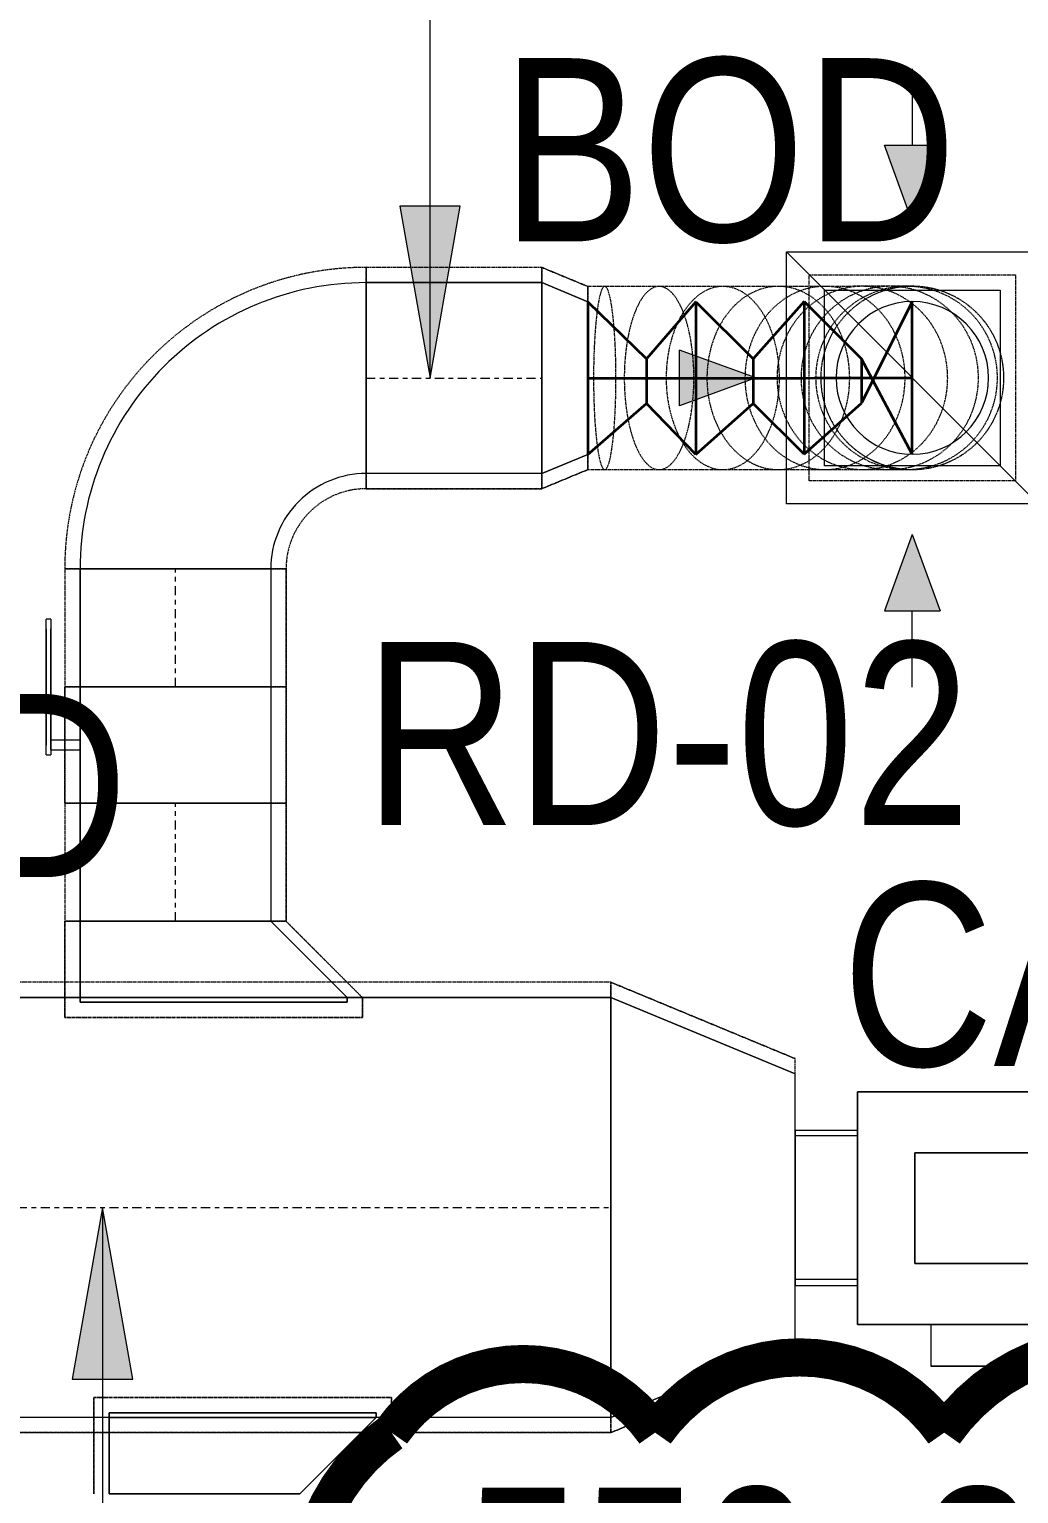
# Model space of a CAD drawing. Header units: inches. Extents: x -83664 to 20107, y -47222 to 19398.
# Drawn here: x -19523 to -18227, y -13495 to -11577 of the extents above; entities that cross this region are included whole.
import ezdxf

# ---------------------------------------------------------------- set-up
doc = ezdxf.new("R2010")
doc.units = ezdxf.units.IN
doc.header["$MEASUREMENT"] = 0
doc.linetypes.add('Center', pattern=[29.999999, 12, -6, 6, -6])
doc.linetypes.add('Hidden 0_50', pattern=[1.0584, 0.5292, -0.5292])
for name, color, linetype, lineweight in [('A-DETL-GENF', 7, 'Continuous', 9), ('G-ANNO-TEXT', 7, 'Continuous', 9), ('M-EQPM', 7, 'Continuous', 18), ('M-HVAC-CDFF', 7, 'Continuous', 9), ('M-HVAC-DUCT-CNTR', 7, 'Center', 9), ('M-HVAC-DUCT-IDEN', 7, 'Continuous', 18)]:
    doc.layers.add(name, color=color, linetype=linetype, lineweight=lineweight)
doc.layers.add('M-HVAC-DUCT', color=7, linetype='Continuous', lineweight=9, true_color=0xffe97f)
doc.layers.add('M-HVAC-DUCT-PATT', color=7, linetype='Continuous', lineweight=35, true_color=0x007f00)
doc.styles.add('Arial Narrow_21', font='ARIALN.TTF', dxfattribs={"height": 240})

# ---------------------------------------------------------------- blocks, each defined once
blk = doc.blocks.new('M_Rectangular Tap - Beveled - Standard-7251637-FIRST FLOOR AC CONDITIONING LAYOUT - PART A')
at = {"layer": 'M-HVAC-DUCT', "color": 6, "true_color": 0xff00ff}
for p, q in [((0, 225), (-6.096, 225)), ((-6.096, -125), (-6.096, 225)), ((-6.096, 225), (-6.096, -125)), ((-6.096, 225), (0, 225)), ((100, 125), (0, 225)), ((100, 125), (0, 225)), ((100, 125), (100, -125)), ((100, -125), (100, 125)), ((-6.096, -125), (100, -125)), ((100, -125), (-6.096, -125))]:
    blk.add_line(p, q, dxfattribs=at)
blk = doc.blocks.new('M_Rectangular Elbow - Radius - 1 w-8294793-FIRST FLOOR AC CONDITIONING LAYOUT - PART A')
at = {"layer": 'M-HVAC-DUCT', "color": 6, "true_color": 0xff00ff}
for p, q in [((-125, 250), (125, 250)), ((125, 250), (-125, 250)), ((-250, 125), (-250, -125)), ((-250, -125), (-250, 125))]:
    blk.add_line(p, q, dxfattribs=at)
for radius in [125, 125, 375, 375]:
    blk.add_arc((-250, 250), radius, 270, 0, dxfattribs=at)
blk = doc.blocks.new('M_Rectangular Tap - Beveled - Standard-7238948-FIRST FLOOR AC CONDITIONING LAYOUT - PART A')
at = {"layer": 'M-HVAC-DUCT', "color": 6, "true_color": 0xff00ff}
for p, q in [((100, 125), (-6.096, 125)), ((-6.096, 125), (100, 125)), ((-6.096, 125), (-6.096, -225)), ((-6.096, -225), (-6.096, 125)), ((100, 125), (100, -125)), ((100, -125), (100, 125)), ((0, -225), (100, -125)), ((0, -225), (100, -125)), ((-6.096, -225), (0, -225)), ((0, -225), (-6.096, -225))]:
    blk.add_line(p, q, dxfattribs=at)
blk = doc.blocks.new('GCE-AT-Return Air Rectangular Diffuser - 230x230-7597546-FIRST FLOOR AC CONDITIONING LAYOUT - PART A')
at = {"layer": 'A-DETL-GENF', "true_color": 0xff00ff}
for points in [[(0, 205), (36.4, 305), (-36.4, 305)], [(-305, -36.4), (-205, 0), (-305, 36.4)], [(305, -36.4), (305, 36.4), (205, 0)], [(36.4, -305), (0, -205), (-36.4, -305)]]:
    blk.add_hatch(color=6, dxfattribs=at).paths.add_polyline_path(points)
at = {"layer": 'A-DETL-GENF', "color": 6, "true_color": 0xff00ff}
for p, q in [((0, 405), (0, 305)), ((0, 205), (-36.4, 305)), ((-36.4, 305), (36.4, 305)), ((0, 205), (36.4, 305)), ((-165, 165), (165, 165)), ((-165, -165), (-165, 165)), ((-165, 165), (165, -165)), ((165, 165), (165, -165)), ((-205, 0), (-305, 36.4)), ((-305, -36.4), (-305, 36.4)), ((205, 0), (305, 36.4)), ((305, 36.4), (305, -36.4)), ((405, 0), (305, 0)), ((-405, 0), (-305, 0)), ((-205, 0), (-305, -36.4)), ((205, 0), (305, -36.4)), ((165, -165), (-165, -165)), ((0, -205), (-36.4, -305)), ((0, -205), (36.4, -305)), ((-36.4, -305), (36.4, -305)), ((0, -405), (0, -305))]:
    blk.add_line(p, q, dxfattribs=at)
blk = doc.blocks.new('M_Rectangular to Round Transition - Angle - 45 Degree-7607740-FIRST FLOOR AC CONDITIONING LAYOUT - PART A')
at = {"layer": 'M-HVAC-DUCT', "color": 6, "true_color": 0xff00ff}
for p, q in [((0, 125), (60.4, 100)), ((60.4, 100), (0, 125)), ((0, 125), (0, -125)), ((0, -125), (0, 125)), ((60.4, 0), (60.4, 100)), ((60.4, 0), (60.4, 100)), ((60.4, -100), (60.4, 0)), ((60.4, -100), (60.4, 0)), ((0, -125), (60.4, -100)), ((60.4, -100), (0, -125))]:
    blk.add_line(p, q, dxfattribs=at)
blk = doc.blocks.new('M_Rectangular to Round Transition - Angle - 45 Degree-7626202-FIRST FLOOR AC CONDITIONING LAYOUT - PART A')
at = {"layer": 'M-HVAC-DUCT', "color": 6, "true_color": 0xff00ff}
for p, q in [((132975.6, 86453.8), (133205.6, 86453.8)), ((132975.6, 86223.8), (132975.6, 86453.8)), ((133205.6, 86453.8), (133205.6, 86223.8)), ((133205.6, 86223.8), (132975.6, 86223.8))]:
    blk.add_line(p, q, dxfattribs=at)
for start, end in [(90, 180), (0, 90), (180, 270), (270, 0)]:
    blk.add_arc((133090.6, 86338.8), 100, start, end, dxfattribs=at)
blk = doc.blocks.new('CAV - CAV-02-9301371-FIRST FLOOR AC CONDITIONING LAYOUT - PART A')
at = {"layer": 'M-EQPM', "color": 6, "true_color": 0xff00ff}
for p, q in [((500, 152.5), (-500, 152.5)), ((-500, 152.5), (-500, -152.5)), ((-500, -152.5), (-500, 152.5)), ((-500, 152.5), (500, 152.5)), ((500, -152.5), (500, 152.5)), ((500, 152.5), (500, -152.5)), ((-500, 101.5), (-581.8, 101.5)), ((-581.8, 101.5), (-581.8, -101.5)), ((-581.8, 101.5), (-581.8, -101.5)), ((-500, -101.5), (-500, 101.5)), ((-500, -101.5), (-500, 101.5)), ((581.8, 101.5), (500, 101.5)), ((500, 101.5), (500, -101.5)), ((500, 101.5), (500, -101.5)), ((581.8, -101.5), (581.8, 101.5)), ((581.8, -101.5), (581.8, 101.5)), ((-500, 94.8), (-581.8, 94.8)), ((-581.8, -93.2), (-581.8, 94.8)), ((-581.8, -93.2), (-581.8, 94.8)), ((-500, 94.8), (-500, -93.2)), ((-500, 94.8), (-500, -93.2)), ((581.8, 94.8), (500, 94.8)), ((500, -93.2), (500, 94.8)), ((500, -93.2), (500, 94.8)), ((581.8, 94.8), (581.8, -93.2)), ((581.8, 94.8), (581.8, -93.2)), ((-425, -72.8), (-425, 72.3)), ((-425, 72.3), (425, 72.3)), ((425, 72.3), (-425, 72.3)), ((-425, 72.3), (-425, -72.8)), ((425, 72.3), (425, -72.8)), ((425, -72.8), (425, 72.3)), ((425, -72.8), (-425, -72.8)), ((-425, -72.8), (425, -72.8)), ((-581.8, -93.2), (-500, -93.2)), ((500, -93.2), (581.8, -93.2)), ((-581.8, -101.5), (-500, -101.5)), ((500, -101.5), (581.8, -101.5)), ((-500, -152.5), (500, -152.5)), ((500, -152.5), (-500, -152.5)), ((-183.8, -152.5), (-403.8, -152.5)), ((-403.8, -152.5), (-183.8, -152.5)), ((-403.8, -152.5), (-403.8, -207.2)), ((-403.8, -152.5), (-403.8, -207.2)), ((-183.8, -207.2), (-183.8, -152.5)), ((-183.8, -152.5), (-183.8, -207.2)), ((-183.8, -207.2), (-403.8, -207.2)), ((-403.8, -207.2), (-183.8, -207.2))]:
    blk.add_line(p, q, dxfattribs=at)
blk = doc.blocks.new('M_Rectangular to Round Transition - Angle - 45 Degree-7471591-FIRST FLOOR AC CONDITIONING LAYOUT - PART A')
at = {"layer": 'M-HVAC-DUCT', "color": 6, "true_color": 0xff00ff}
for p, q in [((0, 275), (241.4, 175)), ((241.4, 175), (0, 275)), ((0, 275), (0, -275)), ((0, -275), (0, 275)), ((241.4, 0), (241.4, 175)), ((241.4, 0), (241.4, 175)), ((241.4, -175), (241.4, 0)), ((241.4, -175), (241.4, 0)), ((0, -275), (241.4, -175)), ((241.4, -175), (0, -275))]:
    blk.add_line(p, q, dxfattribs=at)
blk = doc.blocks.new('TEMW-ME-DMP-Volume Control Damper - Standard-V101-FIRST FLOOR AC CONDITIONING LAYOUT - PART A')
at = {"layer": 'M-HVAC-DUCT', "color": 6, "true_color": 0xff00ff}
for p, q in [((-165.1, 163.1), (-165.1, 169.4)), ((-152.4, 169.4), (-165.1, 169.4)), ((-165.1, 163.1), (-152.4, 163.1)), ((0, 169.4), (-152.4, 169.4)), ((-152.4, 169.4), (0, 169.4)), ((0, 163.1), (-152.4, 163.1)), ((-152.4, 163.1), (0, 163.1)), ((-6.4, 125), (-6.4, 163.1)), ((6.3, 163.1), (-6.4, 163.1)), ((6.3, 163.1), (-6.4, 163.1)), ((12.7, 169.4), (0, 169.4)), ((0, 163.1), (12.7, 163.1)), ((6.3, 163.1), (6.3, 125)), ((12.7, 169.4), (12.7, 163.1)), ((-76.2, 125), (-76.2, -125)), ((-76.2, -125), (-76.2, 125)), ((76.2, 125), (-76.2, 125)), ((-76.2, 125), (76.2, 125)), ((-76.2, 125), (76.2, 125)), ((-6.4, 125), (6.3, 125)), ((-6.4, 125), (6.3, 125)), ((76.2, 125), (76.2, -125)), ((76.2, -125), (76.2, 125)), ((-76.2, -125), (76.2, -125)), ((-76.2, -125), (76.2, -125)), ((-76.2, -125), (76.2, -125))]:
    blk.add_line(p, q, dxfattribs=at)
blk = doc.blocks.new('TEMW-SMBZ-HO-BM-HVAC-00002_rvt-1-FIRST FLOOR AC CONDITIONING LAYOUT - PART A')
at = {"layer": 'M-HVAC-DUCT', "color": 6, "linetype": 'Hidden 0_50', "true_color": 0xff00ff}
for p, q in [((132374.9, 86193.6), (132374.9, 86483.6)), ((132374.9, 86483.6), (132374.9, 86193.6)), ((132604.9, 86483.6), (132374.9, 86483.6)), ((132604.9, 86483.6), (132374.9, 86483.6)), ((132374.9, 86193.6), (132374.9, 86483.6)), ((132374.9, 86483.6), (132374.9, 86193.6)), ((132604.9, 86193.6), (132604.9, 86483.6)), ((132604.9, 86483.6), (132604.9, 86193.6)), ((132604.9, 86483.6), (132665.3, 86458.6)), ((132665.3, 86458.6), (132604.9, 86483.6)), ((132604.9, 86193.6), (132604.9, 86483.6)), ((132604.9, 86483.6), (132604.9, 86193.6)), ((132955.6, 86203.8), (132955.6, 86473.8)), ((132955.6, 86473.8), (133225.6, 86473.8)), ((133225.6, 86473.8), (133225.6, 86203.8)), ((132687.5, 86458.6), (132665.3, 86458.6)), ((132665.3, 86458.6), (132665.3, 86218.6)), ((132665.3, 86458.6), (132665.3, 86218.6)), ((132665.3, 86338.6), (132665.3, 86458.6)), ((132665.3, 86338.6), (132665.3, 86458.6)), ((132758.7, 86458.6), (132687.5, 86458.6)), ((132842.2, 86458.6), (132758.7, 86458.6)), ((132914.9, 86458.7), (132842.2, 86458.6)), ((132976.1, 86458.7), (132914.9, 86458.7)), ((133025, 86458.8), (132976.1, 86458.7)), ((133060.9, 86458.8), (133025, 86458.8)), ((133082.9, 86458.8), (133060.8, 86458.8)), ((133090.4, 86458.8), (133082.9, 86458.8)), ((132665.3, 86218.6), (132665.3, 86338.6)), ((132665.3, 86218.6), (132665.3, 86338.6)), ((132604.9, 86193.6), (132665.3, 86218.6)), ((132665.3, 86218.6), (132604.9, 86193.6)), ((132665.3, 86218.6), (132687.6, 86218.6)), ((132687.6, 86218.6), (132758.8, 86218.6)), ((132758.8, 86218.6), (132842.3, 86218.6)), ((132842.3, 86218.6), (132915, 86218.7)), ((132915.1, 86218.7), (132976.3, 86218.7)), ((133225.6, 86203.8), (132955.6, 86203.8)), ((132976.3, 86218.7), (133025.2, 86218.8)), ((133025.2, 86218.8), (133061.1, 86218.8)), ((133061.1, 86218.8), (133083.2, 86218.8)), ((133083.2, 86218.8), (133090.8, 86218.8)), ((132374.9, 86193.6), (132604.9, 86193.6)), ((132604.9, 86193.6), (132374.9, 86193.6)), ((132269.9, 86088.6), (131979.9, 86088.6)), ((131979.9, 86088.6), (132269.9, 86088.6)), ((131979.9, 86088.6), (131979.9, 85934)), ((131979.9, 86088.6), (131979.9, 85934)), ((131979.9, 86088.6), (132269.9, 86088.6)), ((132269.9, 86088.6), (131979.9, 86088.6)), ((132269.9, 85934), (132269.9, 86088.6)), ((132269.9, 86088.6), (132269.9, 85934)), ((132269.9, 85934), (131979.9, 85934)), ((131979.9, 85934), (132269.9, 85934)), ((132269.9, 85934), (131979.9, 85934)), ((131979.9, 85934), (131979.9, 85781.6)), ((131979.9, 85781.6), (131979.9, 85934)), ((131979.9, 85934), (132269.9, 85934)), ((132269.9, 85781.6), (132269.9, 85934)), ((132269.9, 85934), (132269.9, 85781.6)), ((131979.9, 85781.6), (132269.9, 85781.6)), ((132269.9, 85781.6), (131979.9, 85781.6)), ((132269.9, 85781.6), (131979.9, 85781.6)), ((131979.9, 85781.6), (132269.9, 85781.6)), ((131979.9, 85781.6), (131979.9, 85627)), ((131979.9, 85781.6), (131979.9, 85627)), ((132269.9, 85627), (132269.9, 85781.6)), ((132269.9, 85781.6), (132269.9, 85627)), ((131979.9, 85627), (132269.9, 85627)), ((131979.9, 85500.9), (131979.9, 85627)), ((131979.9, 85627), (131979.9, 85500.9)), ((132269.9, 85627), (131979.9, 85627)), ((132269.9, 85627), (131979.9, 85627)), ((131979.9, 85627), (132269.9, 85627)), ((132269.9, 85627), (132369.9, 85527)), ((132369.9, 85527), (132269.9, 85627)), ((132695.6, 85547), (131108.4, 85547)), ((132695.6, 85547), (131108.4, 85547)), ((132695.6, 84957), (132695.6, 85547)), ((132695.6, 85547), (132695.6, 84957)), ((132695.6, 85547), (132937, 85447)), ((132937, 85447), (132695.6, 85547)), ((132695.6, 84957), (132695.6, 85547)), ((132695.6, 85547), (132695.6, 84957)), ((132369.9, 85527), (132369.9, 85500.9)), ((132369.9, 85500.9), (132369.9, 85527)), ((132369.9, 85500.9), (131979.9, 85500.9)), ((131979.9, 85500.9), (132369.9, 85500.9)), ((132937, 85252), (132937, 85447)), ((132937, 85252), (132937, 85447)), ((132937, 85057), (132937, 85252)), ((132937, 85057), (132937, 85252)), ((132695.6, 84957), (132937, 85057)), ((132937, 85057), (132695.6, 84957)), ((132018, 84877), (132018, 85003.1)), ((132018, 85003.1), (132408, 85003.1)), ((132408, 85003.1), (132018, 85003.1)), ((132018, 85003.1), (132018, 84877)), ((132408, 85003.1), (132408, 84977)), ((132408, 84977), (132408, 85003.1)), ((132408, 84977), (132308, 84877)), ((132308, 84877), (132408, 84977)), ((131108.4, 84957), (132695.6, 84957)), ((132695.6, 84957), (131108.4, 84957))]:
    blk.add_line(p, q, dxfattribs=at)
at = {"layer": 'M-HVAC-DUCT', "color": 6, "true_color": 0xff00ff}
for p, q in [((132374.9, 86463.6), (132374.9, 86213.6)), ((132374.9, 86213.6), (132374.9, 86463.6)), ((132374.9, 86463.6), (132604.9, 86463.6)), ((132604.9, 86463.6), (132374.9, 86463.6)), ((132604.9, 86463.6), (132604.9, 86213.6)), ((132604.9, 86213.6), (132604.9, 86463.6)), ((132604.9, 86213.6), (132374.9, 86213.6)), ((132604.9, 86213.6), (132374.9, 86213.6)), ((131999.9, 86088.6), (132249.9, 86088.6)), ((132249.9, 86088.6), (131999.9, 86088.6)), ((131999.9, 85934), (131999.9, 86088.6)), ((131999.9, 86088.6), (131999.9, 85934)), ((132249.9, 86088.6), (132249.9, 85934)), ((132249.9, 86088.6), (132249.9, 85934)), ((131999.9, 85934), (132249.9, 85934)), ((132249.9, 85934), (131999.9, 85934)), ((131999.9, 85781.6), (132249.9, 85781.6)), ((132249.9, 85781.6), (131999.9, 85781.6)), ((131999.9, 85627), (131999.9, 85781.6)), ((131999.9, 85781.6), (131999.9, 85627)), ((132249.9, 85781.6), (132249.9, 85627)), ((132249.9, 85781.6), (132249.9, 85627)), ((131999.9, 85627), (132249.9, 85627)), ((132249.9, 85627), (131999.9, 85627)), ((131108.4, 85527), (132695.6, 85527)), ((132695.6, 85527), (131108.4, 85527)), ((131999.9, 85520.9), (131999.9, 85527)), ((132349.9, 85527), (131999.9, 85527)), ((132349.9, 85527), (131999.9, 85527)), ((131999.9, 85527), (131999.9, 85520.9)), ((132349.9, 85520.9), (131999.9, 85520.9)), ((131999.9, 85520.9), (132349.9, 85520.9)), ((132349.9, 85527), (132349.9, 85520.9)), ((132349.9, 85520.9), (132349.9, 85527)), ((132695.6, 85527), (132695.6, 84977)), ((132695.6, 84977), (132695.6, 85527)), ((132695.6, 84977), (131108.4, 84977)), ((132695.6, 84977), (131108.4, 84977)), ((132038, 84977), (132038, 84983.1)), ((132038, 84983.1), (132038, 84977)), ((132038, 84983.1), (132388, 84983.1)), ((132388, 84983.1), (132038, 84983.1)), ((132038, 84977), (132388, 84977)), ((132388, 84977), (132038, 84977)), ((132388, 84983.1), (132388, 84977)), ((132388, 84977), (132388, 84983.1))]:
    blk.add_line(p, q, dxfattribs=at)
at = {"layer": 'M-HVAC-DUCT', "color": 6, "linetype": 'Hidden 0_50', "true_color": 0xff00ff}
for centre, radius, start, end in [((132374.9, 86088.6), 395, 90, 180), ((132374.9, 86088.6), 395, 90, 180), ((133090.6, 86338.8), 120, 90.0229, 270.0229), ((133090.6, 86338.8), 120, 90, 180), ((133090.6, 86338.8), 120, 270.0229, 90.0229), ((133090.6, 86338.8), 120, 0, 90), ((133090.6, 86338.8), 120, 180, 270), ((133090.6, 86338.8), 120, 270, 0), ((132374.9, 86088.6), 105, 90, 180), ((132374.9, 86088.6), 105, 90, 180)]:
    blk.add_arc(centre, radius, start, end, dxfattribs=at)
for points in [[(132687.5, 86458.6), (132686.2, 86458.6), (132683.7, 86455.8), (132680.1, 86443.7), (132677.1, 86424.4), (132674.7, 86399.3), (132673.2, 86370), (132672.7, 86338.6), (132673.2, 86307.2), (132674.7, 86277.9), (132677.1, 86252.8), (132680.1, 86233.5), (132683.7, 86221.4), (132686.2, 86218.6), (132687.6, 86218.6)], [(132687.6, 86218.6), (132688.9, 86218.6), (132691.4, 86221.4), (132695, 86233.5), (132698, 86252.8), (132700.4, 86277.9), (132701.9, 86307.2), (132702.4, 86338.6), (132701.9, 86370), (132700.4, 86399.3), (132698, 86424.4), (132695, 86443.7), (132691.4, 86455.8), (132688.8, 86458.6), (132687.5, 86458.6)], [(132758.7, 86458.6), (132754.7, 86458.6), (132746.8, 86455.8), (132735.7, 86443.7), (132726.1, 86424.4), (132718.8, 86399.3), (132714.2, 86370), (132712.6, 86338.6), (132714.2, 86307.2), (132718.8, 86277.9), (132726.2, 86252.8), (132735.7, 86233.5), (132746.9, 86221.4), (132754.8, 86218.6), (132758.8, 86218.6)], [(132758.8, 86218.6), (132762.8, 86218.6), (132770.7, 86221.4), (132781.9, 86233.5), (132791.4, 86252.8), (132798.7, 86277.9), (132803.3, 86307.2), (132804.9, 86338.6), (132803.3, 86370), (132798.7, 86399.3), (132791.4, 86424.4), (132781.8, 86443.7), (132770.7, 86455.9), (132762.8, 86458.6), (132758.7, 86458.6)], [(132842.2, 86458.6), (132835.7, 86458.6), (132822.8, 86455.9), (132804.7, 86443.7), (132789.1, 86424.5), (132777.2, 86399.3), (132769.7, 86370), (132767.2, 86338.6), (132769.7, 86307.2), (132777.3, 86277.9), (132789.2, 86252.8), (132804.7, 86233.5), (132822.9, 86221.4), (132835.8, 86218.6), (132842.3, 86218.6)], [(132914.9, 86458.7), (132906.7, 86458.7), (132890.4, 86455.9), (132867.6, 86443.8), (132848, 86424.5), (132833, 86399.3), (132823.6, 86370.1), (132820.4, 86338.6), (132823.6, 86307.2), (132833.1, 86278), (132848.1, 86252.8), (132867.7, 86233.5), (132890.5, 86221.4), (132906.8, 86218.7), (132915, 86218.7)], [(132842.3, 86218.6), (132848.8, 86218.6), (132861.7, 86221.4), (132879.8, 86233.5), (132895.4, 86252.8), (132907.3, 86278), (132914.8, 86307.2), (132917.3, 86338.6), (132914.7, 86370.1), (132907.2, 86399.3), (132895.3, 86424.5), (132879.7, 86443.8), (132861.6, 86455.9), (132848.7, 86458.6), (132842.2, 86458.6)], [(132976.1, 86458.7), (132967, 86458.7), (132948.7, 86456), (132923.1, 86443.8), (132901.1, 86424.5), (132884.3, 86399.4), (132873.7, 86370.1), (132870.1, 86338.7), (132873.7, 86307.3), (132884.3, 86278), (132901.2, 86252.9), (132923.2, 86233.6), (132948.8, 86221.5), (132967.1, 86218.7), (132976.2, 86218.7)], [(133025, 86458.8), (133015.3, 86458.8), (132995.8, 86456), (132968.5, 86443.9), (132945.1, 86424.6), (132927.1, 86399.4), (132915.8, 86370.1), (132912, 86338.7), (132915.9, 86307.3), (132927.2, 86278), (132945.2, 86252.9), (132968.6, 86233.6), (132995.9, 86221.5), (133015.4, 86218.8), (133025.1, 86218.8)], [(132915, 86218.7), (132923.2, 86218.7), (132939.5, 86221.4), (132962.3, 86233.6), (132981.9, 86252.9), (132996.9, 86278), (133006.4, 86307.3), (133009.6, 86338.7), (133006.3, 86370.1), (132996.9, 86399.4), (132981.8, 86424.5), (132962.2, 86443.8), (132939.4, 86455.9), (132923.1, 86458.7), (132914.9, 86458.7)], [(133060.9, 86458.8), (133050.8, 86458.8), (133030.5, 86456), (133002.1, 86443.9), (132977.8, 86424.6), (132959.1, 86399.5), (132947.4, 86370.2), (132943.4, 86338.8), (132947.4, 86307.3), (132959.1, 86278.1), (132977.8, 86252.9), (133002.2, 86233.7), (133030.6, 86221.5), (133050.9, 86218.8), (133061, 86218.8)], [(133083, 86458.8), (133072.6, 86458.8), (133051.9, 86456.1), (133022.8, 86443.9), (132997.9, 86424.6), (132978.8, 86399.5), (132966.7, 86370.2), (132962.6, 86338.8), (132966.8, 86307.4), (132978.8, 86278.1), (132997.9, 86253), (133022.9, 86233.7), (133051.9, 86221.6), (133072.7, 86218.8), (133083.1, 86218.8)], [(133090.6, 86458.8), (133080.1, 86458.8), (133059.1, 86456.1), (133029.9, 86443.9), (133004.7, 86424.6), (132985.5, 86399.5), (132973.3, 86370.2), (132969.2, 86338.8), (132973.4, 86307.4), (132985.5, 86278.1), (133004.8, 86253), (133030, 86233.7), (133059.2, 86221.6), (133080.2, 86218.8), (133090.6, 86218.8)], [(132976.2, 86218.7), (132985.4, 86218.7), (133003.7, 86221.5), (133029.3, 86233.6), (133051.2, 86252.9), (133068.1, 86278.1), (133078.7, 86307.3), (133082.3, 86338.7), (133078.6, 86370.2), (133068, 86399.4), (133051.2, 86424.6), (133029.2, 86443.9), (133003.6, 86456), (132985.3, 86458.7), (132976.1, 86458.7)], [(133025.1, 86218.8), (133034.9, 86218.8), (133054.4, 86221.5), (133081.7, 86233.7), (133105.1, 86253), (133123.1, 86278.1), (133134.4, 86307.4), (133138.2, 86338.8), (133134.3, 86370.2), (133123, 86399.5), (133105, 86424.6), (133081.6, 86443.9), (133054.3, 86456), (133034.8, 86458.8), (133025, 86458.8)], [(133061, 86218.8), (133071.2, 86218.8), (133091.5, 86221.6), (133119.8, 86233.7), (133144.2, 86253), (133162.9, 86278.1), (133174.6, 86307.4), (133178.6, 86338.8), (133174.6, 86370.3), (133162.8, 86399.5), (133144.1, 86424.7), (133119.7, 86443.9), (133091.4, 86456.1), (133071.1, 86458.8), (133060.9, 86458.8)], [(133083.1, 86218.8), (133093.5, 86218.8), (133114.3, 86221.6), (133143.3, 86233.7), (133168.3, 86253), (133187.4, 86278.2), (133199.4, 86307.5), (133203.5, 86338.9), (133199.4, 86370.3), (133187.3, 86399.6), (133168.2, 86424.7), (133143.2, 86444), (133114.2, 86456.1), (133093.4, 86458.8), (133083, 86458.8)], [(133090.6, 86218.8), (133101.1, 86218.8), (133122.1, 86221.6), (133151.3, 86233.7), (133176.5, 86253), (133195.7, 86278.2), (133207.9, 86307.5), (133212, 86338.9), (133207.8, 86370.3), (133195.7, 86399.6), (133176.4, 86424.7), (133151.2, 86444), (133122, 86456.1), (133101, 86458.8), (133090.6, 86458.8)]]:
    blk.add_open_spline(points, degree=3, dxfattribs=at)
at = {"layer": 'M-HVAC-DUCT-CNTR', "color": 6, "true_color": 0xff00ff}
for p, q in [((132374.9, 86338.6), (132604.9, 86338.6)), ((132124.9, 85934), (132124.9, 86088.6)), ((132124.9, 85627), (132124.9, 85781.6)), ((131108.4, 85252), (132695.6, 85252))]:
    blk.add_line(p, q, dxfattribs=at)
at = {"layer": 'M-HVAC-DUCT-CNTR', "color": 6, "linetype": 'Continuous', "lineweight": 35, "true_color": 0xff00ff}
blk.add_open_spline([(132665.3, 86338.6), (132927.2, 86338.6), (133090.6, 86338.8), (133090.6, 86338.8)], degree=3, dxfattribs=at)
at = {"layer": 'M-HVAC-DUCT-PATT', "color": 6, "true_color": 0xff00ff}
for p, q in [((132665.3, 86438.6), (132742.4, 86363.6)), ((132665.3, 86438.6), (132665.3, 86238.6)), ((132665.3, 86438.6), (132665.3, 86238.6)), ((132806.8, 86438.6), (132742.4, 86363.6)), ((132806.8, 86438.6), (132882, 86363.7)), ((132806.8, 86438.6), (132806.8, 86238.6)), ((132806.8, 86438.6), (132806.8, 86238.6)), ((132948.8, 86438.7), (132882, 86363.7)), ((132948.8, 86438.7), (133023.8, 86363.8)), ((132948.8, 86438.7), (132948.9, 86238.7)), ((132948.8, 86438.7), (132948.9, 86238.7)), ((133090.6, 86438.8), (133023.9, 86305.5)), ((133090.6, 86238.8), (133090.6, 86438.8)), ((132742.4, 86363.6), (132742.4, 86305.4)), ((132882, 86363.7), (132882, 86305.4)), ((133090.6, 86238.8), (133023.8, 86363.8)), ((133023.8, 86363.8), (133023.9, 86305.5)), ((132665.3, 86238.6), (132742.4, 86305.4)), ((132806.8, 86238.6), (132742.4, 86305.4)), ((132806.8, 86238.6), (132882, 86305.4)), ((132948.9, 86238.7), (132882, 86305.4)), ((132948.9, 86238.7), (133023.9, 86305.5))]:
    blk.add_line(p, q, dxfattribs=at)
at = {"layer": 'M-EQPM', "color": 6, "linetype": 'Hidden 0_50', "lineweight": 9, "true_color": 0xff00ff}
blk.add_blockref('CAV - CAV-02-9301371-FIRST FLOOR AC CONDITIONING LAYOUT - PART A', (133518.8, 85251.2), dxfattribs=at)
at = {"layer": 'M-HVAC-CDFF', "color": 6, "linetype": 'Hidden 0_50', "lineweight": 9, "true_color": 0xff00ff}
blk.add_blockref('GCE-AT-Return Air Rectangular Diffuser - 230x230-7597546-FIRST FLOOR AC CONDITIONING LAYOUT - PART A', (133090.6, 86338.8), dxfattribs=at)
at = {"layer": 'M-HVAC-DUCT', "color": 6, "linetype": 'Hidden 0_50', "lineweight": 9, "true_color": 0xff00ff, "rotation": 180}
blk.add_blockref('M_Rectangular Elbow - Radius - 1 w-8294793-FIRST FLOOR AC CONDITIONING LAYOUT - PART A', (132124.9, 86338.6), dxfattribs=at)
at = {"layer": 'M-HVAC-DUCT', "color": 6, "linetype": 'Hidden 0_50', "lineweight": 9, "true_color": 0xff00ff}
for name, p in [('M_Rectangular to Round Transition - Angle - 45 Degree-7607740-FIRST FLOOR AC CONDITIONING LAYOUT - PART A', (132604.9, 86338.6)), ('M_Rectangular to Round Transition - Angle - 45 Degree-7626202-FIRST FLOOR AC CONDITIONING LAYOUT - PART A', (0, 0)), ('M_Rectangular to Round Transition - Angle - 45 Degree-7471591-FIRST FLOOR AC CONDITIONING LAYOUT - PART A', (132695.6, 85252))]:
    blk.add_blockref(name, p, dxfattribs=at)
at = {"layer": 'M-HVAC-DUCT', "color": 6, "linetype": 'Hidden 0_50', "lineweight": 9, "true_color": 0xff00ff, "extrusion": (0, 0, -1)}
for name, p, rotation in [('TEMW-ME-DMP-Volume Control Damper - Standard-V101-FIRST FLOOR AC CONDITIONING LAYOUT - PART A', (-132124.9, 85857.8), 270), ('M_Rectangular Tap - Beveled - Standard-7251637-FIRST FLOOR AC CONDITIONING LAYOUT - PART A', (-132124.9, 85527), 90), ('M_Rectangular Tap - Beveled - Standard-7238948-FIRST FLOOR AC CONDITIONING LAYOUT - PART A', (-132163, 84977), 270)]:
    blk.add_blockref(name, p, dxfattribs=dict(at, rotation=rotation))
blk = doc.blocks.new('TEMW-SMBZ-HO-BM-HVAC-00002_rvt-2-FIRST FLOOR AC CONDITIONING LAYOUT - PART A')
at = {"layer": 'M-HVAC-DUCT', "color": 6, "linetype": 'Hidden 0_50', "true_color": 0xff00ff}
for p, q in [((132374.9, 86193.6), (132374.9, 86483.6)), ((132374.9, 86483.6), (132374.9, 86193.6)), ((132604.9, 86483.6), (132374.9, 86483.6)), ((132604.9, 86483.6), (132374.9, 86483.6)), ((132374.9, 86193.6), (132374.9, 86483.6)), ((132374.9, 86483.6), (132374.9, 86193.6)), ((132604.9, 86193.6), (132604.9, 86483.6)), ((132604.9, 86483.6), (132604.9, 86193.6)), ((132604.9, 86483.6), (132665.3, 86458.6)), ((132665.3, 86458.6), (132604.9, 86483.6)), ((132604.9, 86193.6), (132604.9, 86483.6)), ((132604.9, 86483.6), (132604.9, 86193.6)), ((132955.6, 86203.8), (132955.6, 86473.8)), ((132955.6, 86473.8), (133225.6, 86473.8)), ((133225.6, 86473.8), (133225.6, 86203.8)), ((132687.5, 86458.6), (132665.3, 86458.6)), ((132665.3, 86458.6), (132665.3, 86218.6)), ((132665.3, 86458.6), (132665.3, 86218.6)), ((132665.3, 86338.6), (132665.3, 86458.6)), ((132665.3, 86338.6), (132665.3, 86458.6)), ((132758.7, 86458.6), (132687.5, 86458.6)), ((132842.2, 86458.6), (132758.7, 86458.6)), ((132914.9, 86458.7), (132842.2, 86458.6)), ((132976.1, 86458.7), (132914.9, 86458.7)), ((133025, 86458.8), (132976.1, 86458.7)), ((133060.9, 86458.8), (133025, 86458.8)), ((133082.9, 86458.8), (133060.8, 86458.8)), ((133090.4, 86458.8), (133082.9, 86458.8)), ((132665.3, 86218.6), (132665.3, 86338.6)), ((132665.3, 86218.6), (132665.3, 86338.6)), ((132604.9, 86193.6), (132665.3, 86218.6)), ((132665.3, 86218.6), (132604.9, 86193.6)), ((132665.3, 86218.6), (132687.6, 86218.6)), ((132687.6, 86218.6), (132758.8, 86218.6)), ((132758.8, 86218.6), (132842.3, 86218.6)), ((132842.3, 86218.6), (132915, 86218.7)), ((132915.1, 86218.7), (132976.3, 86218.7)), ((133225.6, 86203.8), (132955.6, 86203.8)), ((132976.3, 86218.7), (133025.2, 86218.8)), ((133025.2, 86218.8), (133061.1, 86218.8)), ((133061.1, 86218.8), (133083.2, 86218.8)), ((133083.2, 86218.8), (133090.8, 86218.8)), ((132374.9, 86193.6), (132604.9, 86193.6)), ((132604.9, 86193.6), (132374.9, 86193.6)), ((132269.9, 86088.6), (131979.9, 86088.6)), ((131979.9, 86088.6), (132269.9, 86088.6)), ((131979.9, 86088.6), (131979.9, 85934)), ((131979.9, 86088.6), (131979.9, 85934)), ((131979.9, 86088.6), (132269.9, 86088.6)), ((132269.9, 86088.6), (131979.9, 86088.6)), ((132269.9, 85934), (132269.9, 86088.6)), ((132269.9, 86088.6), (132269.9, 85934)), ((132269.9, 85934), (131979.9, 85934)), ((131979.9, 85934), (132269.9, 85934)), ((132269.9, 85934), (131979.9, 85934)), ((131979.9, 85934), (131979.9, 85781.6)), ((131979.9, 85781.6), (131979.9, 85934)), ((131979.9, 85934), (132269.9, 85934)), ((132269.9, 85781.6), (132269.9, 85934)), ((132269.9, 85934), (132269.9, 85781.6)), ((131979.9, 85781.6), (132269.9, 85781.6)), ((132269.9, 85781.6), (131979.9, 85781.6)), ((132269.9, 85781.6), (131979.9, 85781.6)), ((131979.9, 85781.6), (132269.9, 85781.6)), ((131979.9, 85781.6), (131979.9, 85627)), ((131979.9, 85781.6), (131979.9, 85627)), ((132269.9, 85627), (132269.9, 85781.6)), ((132269.9, 85781.6), (132269.9, 85627)), ((131979.9, 85627), (132269.9, 85627)), ((131979.9, 85500.9), (131979.9, 85627)), ((131979.9, 85627), (131979.9, 85500.9)), ((132269.9, 85627), (131979.9, 85627)), ((132269.9, 85627), (131979.9, 85627)), ((131979.9, 85627), (132269.9, 85627)), ((132269.9, 85627), (132369.9, 85527)), ((132369.9, 85527), (132269.9, 85627)), ((132695.6, 85547), (131108.4, 85547)), ((132695.6, 85547), (131108.4, 85547)), ((132695.6, 84957), (132695.6, 85547)), ((132695.6, 85547), (132695.6, 84957)), ((132695.6, 85547), (132937, 85447)), ((132937, 85447), (132695.6, 85547)), ((132695.6, 84957), (132695.6, 85547)), ((132695.6, 85547), (132695.6, 84957)), ((132369.9, 85527), (132369.9, 85500.9)), ((132369.9, 85500.9), (132369.9, 85527)), ((132369.9, 85500.9), (131979.9, 85500.9)), ((131979.9, 85500.9), (132369.9, 85500.9)), ((132937, 85252), (132937, 85447)), ((132937, 85252), (132937, 85447)), ((132937, 85057), (132937, 85252)), ((132937, 85057), (132937, 85252)), ((132695.6, 84957), (132937, 85057)), ((132937, 85057), (132695.6, 84957)), ((132018, 84877), (132018, 85003.1)), ((132018, 85003.1), (132408, 85003.1)), ((132408, 85003.1), (132018, 85003.1)), ((132018, 85003.1), (132018, 84877)), ((132408, 85003.1), (132408, 84977)), ((132408, 84977), (132408, 85003.1)), ((132408, 84977), (132308, 84877)), ((132308, 84877), (132408, 84977)), ((131108.4, 84957), (132695.6, 84957)), ((132695.6, 84957), (131108.4, 84957))]:
    blk.add_line(p, q, dxfattribs=at)
at = {"layer": 'M-HVAC-DUCT', "color": 6, "true_color": 0xff00ff}
for p, q in [((132374.9, 86463.6), (132374.9, 86213.6)), ((132374.9, 86213.6), (132374.9, 86463.6)), ((132374.9, 86463.6), (132604.9, 86463.6)), ((132604.9, 86463.6), (132374.9, 86463.6)), ((132604.9, 86463.6), (132604.9, 86213.6)), ((132604.9, 86213.6), (132604.9, 86463.6)), ((132604.9, 86213.6), (132374.9, 86213.6)), ((132604.9, 86213.6), (132374.9, 86213.6)), ((131999.9, 86088.6), (132249.9, 86088.6)), ((132249.9, 86088.6), (131999.9, 86088.6)), ((131999.9, 85934), (131999.9, 86088.6)), ((131999.9, 86088.6), (131999.9, 85934)), ((132249.9, 86088.6), (132249.9, 85934)), ((132249.9, 86088.6), (132249.9, 85934)), ((131999.9, 85934), (132249.9, 85934)), ((132249.9, 85934), (131999.9, 85934)), ((131999.9, 85781.6), (132249.9, 85781.6)), ((132249.9, 85781.6), (131999.9, 85781.6)), ((131999.9, 85627), (131999.9, 85781.6)), ((131999.9, 85781.6), (131999.9, 85627)), ((132249.9, 85781.6), (132249.9, 85627)), ((132249.9, 85781.6), (132249.9, 85627)), ((131999.9, 85627), (132249.9, 85627)), ((132249.9, 85627), (131999.9, 85627)), ((131108.4, 85527), (132695.6, 85527)), ((132695.6, 85527), (131108.4, 85527)), ((131999.9, 85520.9), (131999.9, 85527)), ((132349.9, 85527), (131999.9, 85527)), ((132349.9, 85527), (131999.9, 85527)), ((131999.9, 85527), (131999.9, 85520.9)), ((132349.9, 85520.9), (131999.9, 85520.9)), ((131999.9, 85520.9), (132349.9, 85520.9)), ((132349.9, 85527), (132349.9, 85520.9)), ((132349.9, 85520.9), (132349.9, 85527)), ((132695.6, 85527), (132695.6, 84977)), ((132695.6, 84977), (132695.6, 85527)), ((132695.6, 84977), (131108.4, 84977)), ((132695.6, 84977), (131108.4, 84977)), ((132038, 84977), (132038, 84983.1)), ((132038, 84983.1), (132038, 84977)), ((132038, 84983.1), (132388, 84983.1)), ((132388, 84983.1), (132038, 84983.1)), ((132038, 84977), (132388, 84977)), ((132388, 84977), (132038, 84977)), ((132388, 84983.1), (132388, 84977)), ((132388, 84977), (132388, 84983.1))]:
    blk.add_line(p, q, dxfattribs=at)
at = {"layer": 'M-HVAC-DUCT', "color": 6, "linetype": 'Hidden 0_50', "true_color": 0xff00ff}
for centre, radius, start, end in [((132374.9, 86088.6), 395, 90, 180), ((132374.9, 86088.6), 395, 90, 180), ((133090.6, 86338.8), 120, 90.0229, 270.0229), ((133090.6, 86338.8), 120, 90, 180), ((133090.6, 86338.8), 120, 270.0229, 90.0229), ((133090.6, 86338.8), 120, 0, 90), ((133090.6, 86338.8), 120, 180, 270), ((133090.6, 86338.8), 120, 270, 0), ((132374.9, 86088.6), 105, 90, 180), ((132374.9, 86088.6), 105, 90, 180)]:
    blk.add_arc(centre, radius, start, end, dxfattribs=at)
for points in [[(132687.5, 86458.6), (132686.2, 86458.6), (132683.7, 86455.8), (132680.1, 86443.7), (132677.1, 86424.4), (132674.7, 86399.3), (132673.2, 86370), (132672.7, 86338.6), (132673.2, 86307.2), (132674.7, 86277.9), (132677.1, 86252.8), (132680.1, 86233.5), (132683.7, 86221.4), (132686.2, 86218.6), (132687.6, 86218.6)], [(132687.6, 86218.6), (132688.9, 86218.6), (132691.4, 86221.4), (132695, 86233.5), (132698, 86252.8), (132700.4, 86277.9), (132701.9, 86307.2), (132702.4, 86338.6), (132701.9, 86370), (132700.4, 86399.3), (132698, 86424.4), (132695, 86443.7), (132691.4, 86455.8), (132688.8, 86458.6), (132687.5, 86458.6)], [(132758.7, 86458.6), (132754.7, 86458.6), (132746.8, 86455.8), (132735.7, 86443.7), (132726.1, 86424.4), (132718.8, 86399.3), (132714.2, 86370), (132712.6, 86338.6), (132714.2, 86307.2), (132718.8, 86277.9), (132726.2, 86252.8), (132735.7, 86233.5), (132746.9, 86221.4), (132754.8, 86218.6), (132758.8, 86218.6)], [(132758.8, 86218.6), (132762.8, 86218.6), (132770.7, 86221.4), (132781.9, 86233.5), (132791.4, 86252.8), (132798.7, 86277.9), (132803.3, 86307.2), (132804.9, 86338.6), (132803.3, 86370), (132798.7, 86399.3), (132791.4, 86424.4), (132781.8, 86443.7), (132770.7, 86455.9), (132762.8, 86458.6), (132758.7, 86458.6)], [(132842.2, 86458.6), (132835.7, 86458.6), (132822.8, 86455.9), (132804.7, 86443.7), (132789.1, 86424.5), (132777.2, 86399.3), (132769.7, 86370), (132767.2, 86338.6), (132769.7, 86307.2), (132777.3, 86277.9), (132789.2, 86252.8), (132804.7, 86233.5), (132822.9, 86221.4), (132835.8, 86218.6), (132842.3, 86218.6)], [(132914.9, 86458.7), (132906.7, 86458.7), (132890.4, 86455.9), (132867.6, 86443.8), (132848, 86424.5), (132833, 86399.3), (132823.6, 86370.1), (132820.4, 86338.6), (132823.6, 86307.2), (132833.1, 86278), (132848.1, 86252.8), (132867.7, 86233.5), (132890.5, 86221.4), (132906.8, 86218.7), (132915, 86218.7)], [(132842.3, 86218.6), (132848.8, 86218.6), (132861.7, 86221.4), (132879.8, 86233.5), (132895.4, 86252.8), (132907.3, 86278), (132914.8, 86307.2), (132917.3, 86338.6), (132914.7, 86370.1), (132907.2, 86399.3), (132895.3, 86424.5), (132879.7, 86443.8), (132861.6, 86455.9), (132848.7, 86458.6), (132842.2, 86458.6)], [(132976.1, 86458.7), (132967, 86458.7), (132948.7, 86456), (132923.1, 86443.8), (132901.1, 86424.5), (132884.3, 86399.4), (132873.7, 86370.1), (132870.1, 86338.7), (132873.7, 86307.3), (132884.3, 86278), (132901.2, 86252.9), (132923.2, 86233.6), (132948.8, 86221.5), (132967.1, 86218.7), (132976.2, 86218.7)], [(133025, 86458.8), (133015.3, 86458.8), (132995.8, 86456), (132968.5, 86443.9), (132945.1, 86424.6), (132927.1, 86399.4), (132915.8, 86370.1), (132912, 86338.7), (132915.9, 86307.3), (132927.2, 86278), (132945.2, 86252.9), (132968.6, 86233.6), (132995.9, 86221.5), (133015.4, 86218.8), (133025.1, 86218.8)], [(132915, 86218.7), (132923.2, 86218.7), (132939.5, 86221.4), (132962.3, 86233.6), (132981.9, 86252.9), (132996.9, 86278), (133006.4, 86307.3), (133009.6, 86338.7), (133006.3, 86370.1), (132996.9, 86399.4), (132981.8, 86424.5), (132962.2, 86443.8), (132939.4, 86455.9), (132923.1, 86458.7), (132914.9, 86458.7)], [(133060.9, 86458.8), (133050.8, 86458.8), (133030.5, 86456), (133002.1, 86443.9), (132977.8, 86424.6), (132959.1, 86399.5), (132947.4, 86370.2), (132943.4, 86338.8), (132947.4, 86307.3), (132959.1, 86278.1), (132977.8, 86252.9), (133002.2, 86233.7), (133030.6, 86221.5), (133050.9, 86218.8), (133061, 86218.8)], [(133083, 86458.8), (133072.6, 86458.8), (133051.9, 86456.1), (133022.8, 86443.9), (132997.9, 86424.6), (132978.8, 86399.5), (132966.7, 86370.2), (132962.6, 86338.8), (132966.8, 86307.4), (132978.8, 86278.1), (132997.9, 86253), (133022.9, 86233.7), (133051.9, 86221.6), (133072.7, 86218.8), (133083.1, 86218.8)], [(133090.6, 86458.8), (133080.1, 86458.8), (133059.1, 86456.1), (133029.9, 86443.9), (133004.7, 86424.6), (132985.5, 86399.5), (132973.3, 86370.2), (132969.2, 86338.8), (132973.4, 86307.4), (132985.5, 86278.1), (133004.8, 86253), (133030, 86233.7), (133059.2, 86221.6), (133080.2, 86218.8), (133090.6, 86218.8)], [(132976.2, 86218.7), (132985.4, 86218.7), (133003.7, 86221.5), (133029.3, 86233.6), (133051.2, 86252.9), (133068.1, 86278.1), (133078.7, 86307.3), (133082.3, 86338.7), (133078.6, 86370.2), (133068, 86399.4), (133051.2, 86424.6), (133029.2, 86443.9), (133003.6, 86456), (132985.3, 86458.7), (132976.1, 86458.7)], [(133025.1, 86218.8), (133034.9, 86218.8), (133054.4, 86221.5), (133081.7, 86233.7), (133105.1, 86253), (133123.1, 86278.1), (133134.4, 86307.4), (133138.2, 86338.8), (133134.3, 86370.2), (133123, 86399.5), (133105, 86424.6), (133081.6, 86443.9), (133054.3, 86456), (133034.8, 86458.8), (133025, 86458.8)], [(133061, 86218.8), (133071.2, 86218.8), (133091.5, 86221.6), (133119.8, 86233.7), (133144.2, 86253), (133162.9, 86278.1), (133174.6, 86307.4), (133178.6, 86338.8), (133174.6, 86370.3), (133162.8, 86399.5), (133144.1, 86424.7), (133119.7, 86443.9), (133091.4, 86456.1), (133071.1, 86458.8), (133060.9, 86458.8)], [(133083.1, 86218.8), (133093.5, 86218.8), (133114.3, 86221.6), (133143.3, 86233.7), (133168.3, 86253), (133187.4, 86278.2), (133199.4, 86307.5), (133203.5, 86338.9), (133199.4, 86370.3), (133187.3, 86399.6), (133168.2, 86424.7), (133143.2, 86444), (133114.2, 86456.1), (133093.4, 86458.8), (133083, 86458.8)], [(133090.6, 86218.8), (133101.1, 86218.8), (133122.1, 86221.6), (133151.3, 86233.7), (133176.5, 86253), (133195.7, 86278.2), (133207.9, 86307.5), (133212, 86338.9), (133207.8, 86370.3), (133195.7, 86399.6), (133176.4, 86424.7), (133151.2, 86444), (133122, 86456.1), (133101, 86458.8), (133090.6, 86458.8)]]:
    blk.add_open_spline(points, degree=3, dxfattribs=at)
at = {"layer": 'M-HVAC-DUCT-CNTR', "color": 6, "true_color": 0xff00ff}
for p, q in [((132374.9, 86338.6), (132604.9, 86338.6)), ((132124.9, 85934), (132124.9, 86088.6)), ((132124.9, 85627), (132124.9, 85781.6)), ((131108.4, 85252), (132695.6, 85252))]:
    blk.add_line(p, q, dxfattribs=at)
at = {"layer": 'M-HVAC-DUCT-CNTR', "color": 6, "linetype": 'Continuous', "lineweight": 35, "true_color": 0xff00ff}
blk.add_open_spline([(132665.3, 86338.6), (132927.2, 86338.6), (133090.6, 86338.8), (133090.6, 86338.8)], degree=3, dxfattribs=at)
at = {"layer": 'M-HVAC-DUCT-PATT', "color": 6, "true_color": 0xff00ff}
for p, q in [((132665.3, 86438.6), (132742.4, 86363.6)), ((132665.3, 86438.6), (132665.3, 86238.6)), ((132665.3, 86438.6), (132665.3, 86238.6)), ((132806.8, 86438.6), (132742.4, 86363.6)), ((132806.8, 86438.6), (132882, 86363.7)), ((132806.8, 86438.6), (132806.8, 86238.6)), ((132806.8, 86438.6), (132806.8, 86238.6)), ((132948.8, 86438.7), (132882, 86363.7)), ((132948.8, 86438.7), (133023.8, 86363.8)), ((132948.8, 86438.7), (132948.9, 86238.7)), ((132948.8, 86438.7), (132948.9, 86238.7)), ((133090.6, 86438.8), (133023.9, 86305.5)), ((133090.6, 86238.8), (133090.6, 86438.8)), ((132742.4, 86363.6), (132742.4, 86305.4)), ((132882, 86363.7), (132882, 86305.4)), ((133090.6, 86238.8), (133023.8, 86363.8)), ((133023.8, 86363.8), (133023.9, 86305.5)), ((132665.3, 86238.6), (132742.4, 86305.4)), ((132806.8, 86238.6), (132742.4, 86305.4)), ((132806.8, 86238.6), (132882, 86305.4)), ((132948.9, 86238.7), (132882, 86305.4)), ((132948.9, 86238.7), (133023.9, 86305.5))]:
    blk.add_line(p, q, dxfattribs=at)
at = {"layer": 'M-EQPM', "color": 6, "linetype": 'Hidden 0_50', "lineweight": 9, "true_color": 0xff00ff}
blk.add_blockref('CAV - CAV-02-9301371-FIRST FLOOR AC CONDITIONING LAYOUT - PART A', (133518.8, 85251.2), dxfattribs=at)
at = {"layer": 'M-HVAC-CDFF', "color": 6, "linetype": 'Hidden 0_50', "lineweight": 9, "true_color": 0xff00ff}
blk.add_blockref('GCE-AT-Return Air Rectangular Diffuser - 230x230-7597546-FIRST FLOOR AC CONDITIONING LAYOUT - PART A', (133090.6, 86338.8), dxfattribs=at)
at = {"layer": 'M-HVAC-DUCT', "color": 6, "linetype": 'Hidden 0_50', "lineweight": 9, "true_color": 0xff00ff, "rotation": 180}
blk.add_blockref('M_Rectangular Elbow - Radius - 1 w-8294793-FIRST FLOOR AC CONDITIONING LAYOUT - PART A', (132124.9, 86338.6), dxfattribs=at)
at = {"layer": 'M-HVAC-DUCT', "color": 6, "linetype": 'Hidden 0_50', "lineweight": 9, "true_color": 0xff00ff}
for name, p in [('M_Rectangular to Round Transition - Angle - 45 Degree-7607740-FIRST FLOOR AC CONDITIONING LAYOUT - PART A', (132604.9, 86338.6)), ('M_Rectangular to Round Transition - Angle - 45 Degree-7626202-FIRST FLOOR AC CONDITIONING LAYOUT - PART A', (0, 0)), ('M_Rectangular to Round Transition - Angle - 45 Degree-7471591-FIRST FLOOR AC CONDITIONING LAYOUT - PART A', (132695.6, 85252))]:
    blk.add_blockref(name, p, dxfattribs=at)
at = {"layer": 'M-HVAC-DUCT', "color": 6, "linetype": 'Hidden 0_50', "lineweight": 9, "true_color": 0xff00ff, "extrusion": (0, 0, -1)}
for name, p, rotation in [('TEMW-ME-DMP-Volume Control Damper - Standard-V101-FIRST FLOOR AC CONDITIONING LAYOUT - PART A', (-132124.9, 85857.8), 270), ('M_Rectangular Tap - Beveled - Standard-7251637-FIRST FLOOR AC CONDITIONING LAYOUT - PART A', (-132124.9, 85527), 90), ('M_Rectangular Tap - Beveled - Standard-7238948-FIRST FLOOR AC CONDITIONING LAYOUT - PART A', (-132163, 84977), 270)]:
    blk.add_blockref(name, p, dxfattribs=dict(at, rotation=rotation))

msp = doc.modelspace()

# ---------------------------------------------------------------- hatches: boundary and pattern name
at = {"layer": 'M-HVAC-DUCT-IDEN', "lineweight": 9}
for points in [[(-18998.1, -12033.6), (-18958.5, -11808.6), (-19037.8, -11808.6)], [(-19427.4, -13120.2), (-19467.1, -13345.2), (-19387.7, -13345.2)]]:
    msp.add_hatch(color=256, dxfattribs=at).paths.add_polyline_path(points)

# ---------------------------------------------------------------- linework, layer by layer
at = {"color": 3, "const_width": 50}
msp.add_lwpolyline([(-19048.7, -13415.2, 0.520567), (-19048.7, -13844.3, 0.520567), (-19036.8, -14202.3, 0.520567), (-18794, -14202.3, 0.520567), (-18332.4, -14202.3, 0.520567), (-17960.6, -14202.3, 0.520567), (-17504.5, -14202.3, 0.520567), (-17208.4, -14202.3, 0.520567), (-17207.1, -13835.9, 0.520567), (-17207.1, -13584, 0.520567), (-17336.2, -13415.2, 0.520567), (-17594.2, -13415.2, 0.520567), (-17881.4, -13415.2, 0.520567), (-18324.3, -13415.2, 0.520567), (-18703.2, -13415.2, 0.520567)], format="xyb", close=True, dxfattribs=at)
at = {"layer": 'M-HVAC-DUCT-IDEN', "lineweight": 9}
for p, q in [((-18998.1, -12033.6), (-18998.1, -10782.3)), ((-18958.5, -11808.6), (-19037.8, -11808.6)), ((-19037.8, -11808.6), (-18998.1, -12033.6)), ((-18998.1, -12033.6), (-18958.5, -11808.6)), ((-19427.4, -13120.2), (-19467.1, -13345.2)), ((-19387.7, -13345.2), (-19427.4, -13120.2)), ((-19427.4, -13120.2), (-19427.4, -13816.8)), ((-19467.1, -13345.2), (-19387.7, -13345.2))]:
    msp.add_line(p, q, dxfattribs=at)

# ---------------------------------------------------------------- block references
at = {"lineweight": 5}
for name in ['TEMW-SMBZ-HO-BM-HVAC-00002_rvt-1-FIRST FLOOR AC CONDITIONING LAYOUT - PART A', 'TEMW-SMBZ-HO-BM-HVAC-00002_rvt-2-FIRST FLOOR AC CONDITIONING LAYOUT - PART A']:
    msp.add_blockref(name, (-151456.7, -98372.2), dxfattribs=at)

# ---------------------------------------------------------------- texts
at = {"layer": 'G-ANNO-TEXT', "char_height": 240, "attachment_point": 1, "style": 'Arial Narrow_21'}
for s, insert, width in [('RD-02', (-19084.1, -12379.2), 1010.126), ('VCD', (-19974.3, -12447.3), 733.544), ('CAV-22', (-18458, -12694.8), 1214.557)]:
    msp.add_mtext(s, dxfattribs=dict(at, insert=insert, width=width))
at = {"layer": 'M-HVAC-DUCT-IDEN', "lineweight": 9, "char_height": 240, "attachment_point": 1, "style": 'Arial Narrow_21'}
for s, insert, width in [('BOD : 3425', (-18904, -11614.5), 1803.797), ('550x300 RAD', (-18952.4, -13487.2), 2152.531)]:
    msp.add_mtext(s, dxfattribs=dict(at, insert=insert, width=width))

doc.saveas('drawing.dxf')
